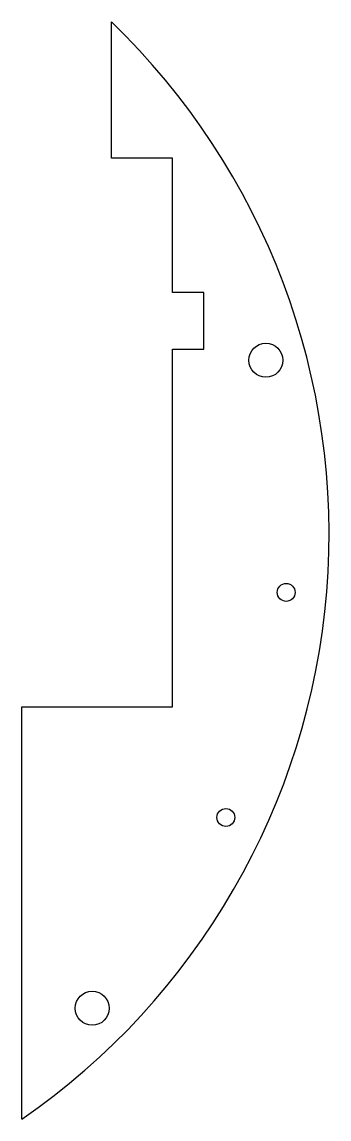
# Model space of a CAD drawing. Header units: millimetres. Extents: x 45 to 80, y -65 to 57.
import ezdxf

# ---------------------------------------------------------------- set-up
doc = ezdxf.new("R2010")
doc.units = ezdxf.units.MM

msp = doc.modelspace()

# ---------------------------------------------------------------- linework, layer by layer
at = {"color": 7, "linetype": 'Continuous', "lineweight": 25}
for p, q in [((55.17, 42), (55.17, 57.24)), ((62, 42), (55.17, 42)), ((62, 27), (62, 42)), ((65.5, 27), (62, 27)), ((65.5, 20.65), (65.5, 27)), ((62, 20.65), (65.5, 20.65)), ((62, -19.35), (62, 20.65)), ((45.17, -19.35), (62, -19.35)), ((45.17, -65.42), (45.17, -19.35))]:
    msp.add_line(p, q, dxfattribs=at)
for centre, radius in [((72.44, 19.41), 1.9), ((74.71, -6.54), 1), ((67.97, -31.7), 1), ((53.03, -53.03), 1.9)]:
    msp.add_circle(centre, radius, dxfattribs=at)
msp.add_arc((0, 0), 79.5, 304.6275, 46.0504, dxfattribs=at)

doc.saveas('drawing.dxf')
